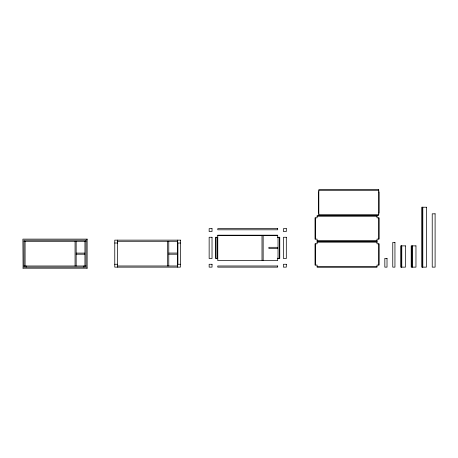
<?xml version="1.0" encoding="UTF-8"?>
<svg xmlns="http://www.w3.org/2000/svg" width="458" height="458" viewBox="0 0 458 458"><rect width="100%" height="100%" fill="white"/><g stroke="black" fill="none" stroke-linecap="round" stroke-linejoin="round"><path stroke-width="0.69" d="M22.9 268.193L87.129 268.193L87.129 239.122L22.9 239.122L23.089 268.004M86.762 239.488L87.129 239.122M318.82 190.156L378.743 190.156M318.82 191.879L318.476 191.879L318.476 213.136L318.82 213.136M378.743 191.879L379.087 191.879L379.087 213.136L378.743 213.136M318.82 214.859L378.743 214.859M317.096 216.119L377.02 216.119M217.768 235.538L277.691 235.538M217.768 237.261L215.701 237.261L215.701 258.518L217.768 258.518M277.691 237.261L279.758 237.261L279.758 258.518L277.691 258.518M317.096 240.822L377.02 240.822M23.993 241.303L86.035 241.303M117.632 241.286L177.555 241.286M317.096 242.087L377.02 242.087M114.763 243.009L117.632 243.009M177.555 243.009L180.429 243.009M168.762 253.062L177.555 253.062M76.154 253.108L84.85 253.108M76.154 254.201L84.85 254.201M168.762 254.207L177.555 254.207M114.763 264.266L117.632 264.266M177.555 264.266L180.429 264.266M23.993 266.006L86.035 266.006M117.632 265.989L177.555 265.989M317.096 266.791L377.02 266.791M86.762 267.827L87.129 268.193M422.808 207.216L422.808 267.134M422.459 207.216L422.459 267.134M412.292 245.877L412.292 267.134M411.948 245.877L411.948 267.134M401.78 245.877L401.78 267.134M401.437 245.877L401.437 267.134M378.743 217.842L378.743 239.099M378.743 243.811L378.743 265.067M315.373 217.842L315.373 239.099M315.373 243.811L315.373 265.067M279.414 237.261L279.414 258.518M278.035 237.261L278.035 258.518M277.691 237.656L277.691 235.194L217.768 235.194L217.768 260.585L277.691 260.585L277.691 258.123M263.155 235.538L263.155 260.241L262.005 260.241L262.005 235.538M217.424 237.261L217.424 258.518M216.044 237.261L216.044 258.518M177.899 243.009L177.899 264.266M177.555 240.135L177.555 267.134M168.762 241.286L168.762 265.989M167.617 241.286L167.617 265.989M117.632 240.135L117.632 267.134M84.948 241.303L84.948 266.006M83.854 266.006L83.854 267.1M76.154 241.303L76.154 266.006M75.066 241.303L75.066 266.006M26.175 266.006L26.175 267.1M25.081 241.303L25.081 266.006M378.743 189.807L318.82 189.807L318.82 215.203L378.743 215.203L378.743 189.807M426.484 207.216L421.715 207.216L421.715 267.134L426.484 267.134L426.484 207.216M435.1 213.823L432.226 213.823L432.226 267.134L435.1 267.134L435.1 213.823M377.02 215.775L317.096 215.775L317.096 217.842L315.03 217.842L315.03 239.099L317.096 239.099L317.096 241.171L377.02 241.171L377.02 239.099L379.087 239.099L379.087 217.842L377.02 217.842L377.02 215.775M212.025 228.645L209.151 228.645L209.151 231.519L212.025 231.519L212.025 228.645M277.691 228.645L217.768 228.645L217.768 229.796L277.691 229.796L277.691 228.645M286.307 228.645L283.433 228.645L283.433 231.519L286.307 231.519L286.307 228.645M212.025 237.261L209.151 237.261L209.151 258.518L212.025 258.518L212.025 237.261M286.307 237.261L283.433 237.261L283.433 258.518L286.307 258.518L286.307 237.261M180.429 240.135L114.763 240.135L114.763 267.134L180.429 267.134L180.429 240.135M86.035 240.215L23.993 240.215L23.993 267.1L86.035 267.1L86.035 240.215M377.02 241.744L317.096 241.744L317.096 243.811L315.03 243.811L315.03 265.067L317.096 265.067L317.096 267.134L377.02 267.134L377.02 265.067L379.087 265.067L379.087 243.811L377.02 243.811L377.02 241.744M394.945 242.431L392.758 242.431L392.758 267.134L394.945 267.134L394.945 242.431M405.456 245.877L400.687 245.877L400.687 267.134L405.456 267.134L405.456 245.877M415.967 245.877L411.204 245.877L411.204 267.134L415.967 267.134L415.967 245.877M277.691 247.314L268.898 247.314L268.898 248.465L277.691 248.465L277.691 247.314M387.016 258.346L384.835 258.346L384.835 267.134L387.016 267.134L387.016 258.346M212.025 264.266L209.151 264.266L209.151 267.134L212.025 267.134L212.025 264.266M286.307 264.266L283.433 264.266L283.433 267.134L286.307 267.134L286.307 264.266M277.691 265.989L217.768 265.989L217.768 267.134L277.691 267.134L277.691 265.989"/></g></svg>
